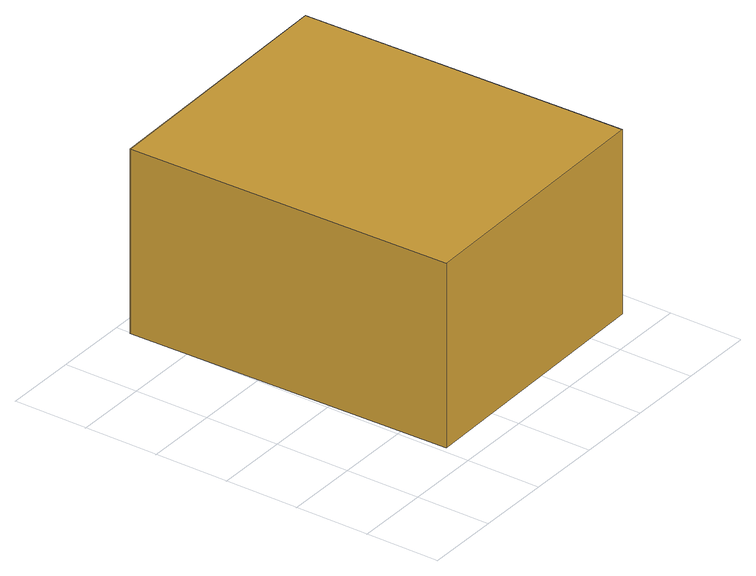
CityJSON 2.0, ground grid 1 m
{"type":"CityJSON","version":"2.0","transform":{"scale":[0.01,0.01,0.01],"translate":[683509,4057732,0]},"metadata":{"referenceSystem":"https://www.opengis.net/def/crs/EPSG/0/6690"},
"CityObjects":{
"cityfurniture1":{"type":"CityFurniture","attributes":{"class":"1000","function":"8150"},"geometry":[{"type":"Solid","lod":"1","boundaries":[[[[0,1,2,3]],[[2,4,5,3]],[[1,6,4,2]],[[0,7,6,1]],[[3,5,7,0]],[[4,6,7,5]]]]}]}
},
"vertices":[
[108,37,0],[99,480,0],[456,488,0],[466,44,0],[456,488,250],[466,44,250],[99,480,250],[108,37,250]
]}
